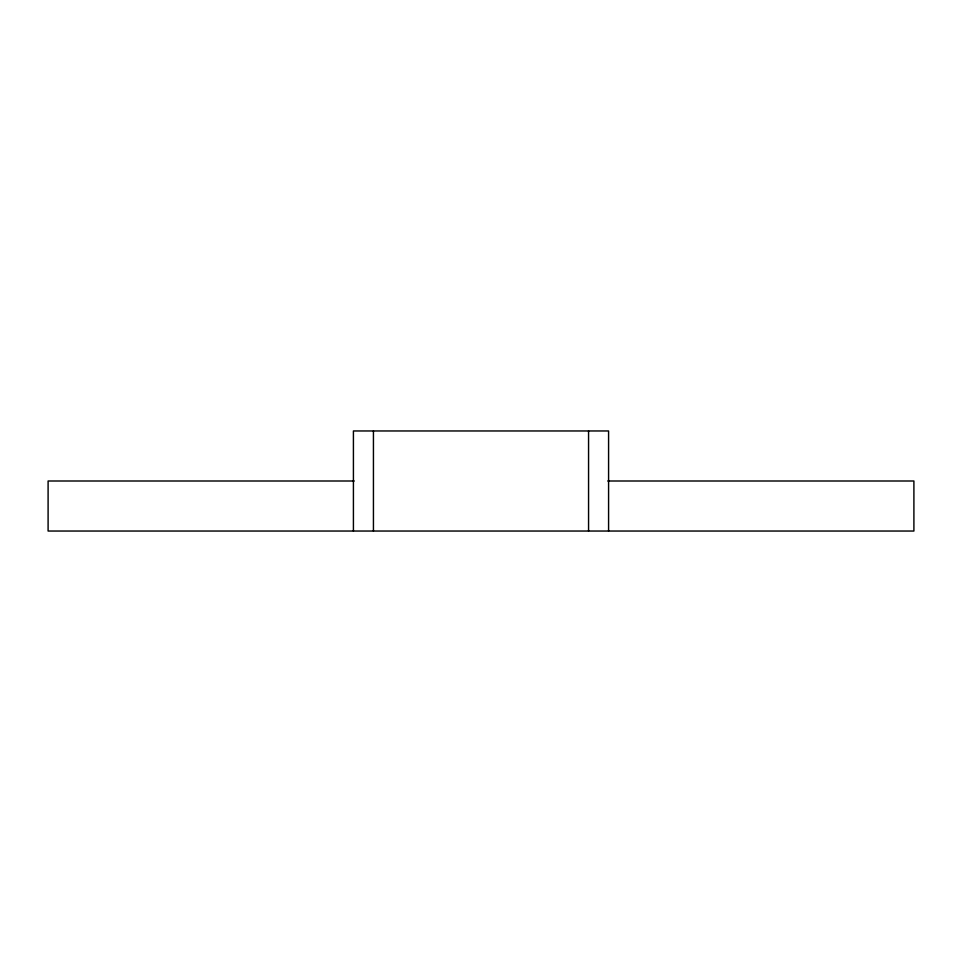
<?xml version="1.0" encoding="UTF-8"?>
<svg xmlns="http://www.w3.org/2000/svg" width="962" height="962" viewBox="0 0 962 962"><rect width="100%" height="100%" fill="white"/><g stroke="black" fill="none" stroke-linecap="round" stroke-linejoin="round"><path stroke-width="1.44" d="M354.208 481L48.1 481L48.1 531.036L913.9 531.036L913.9 481L607.792 481M608.585 531.036L608.585 430.964L353.415 430.964L353.415 531.036M588.564 430.964L588.564 531.036M373.436 430.964L373.436 531.036"/></g></svg>
